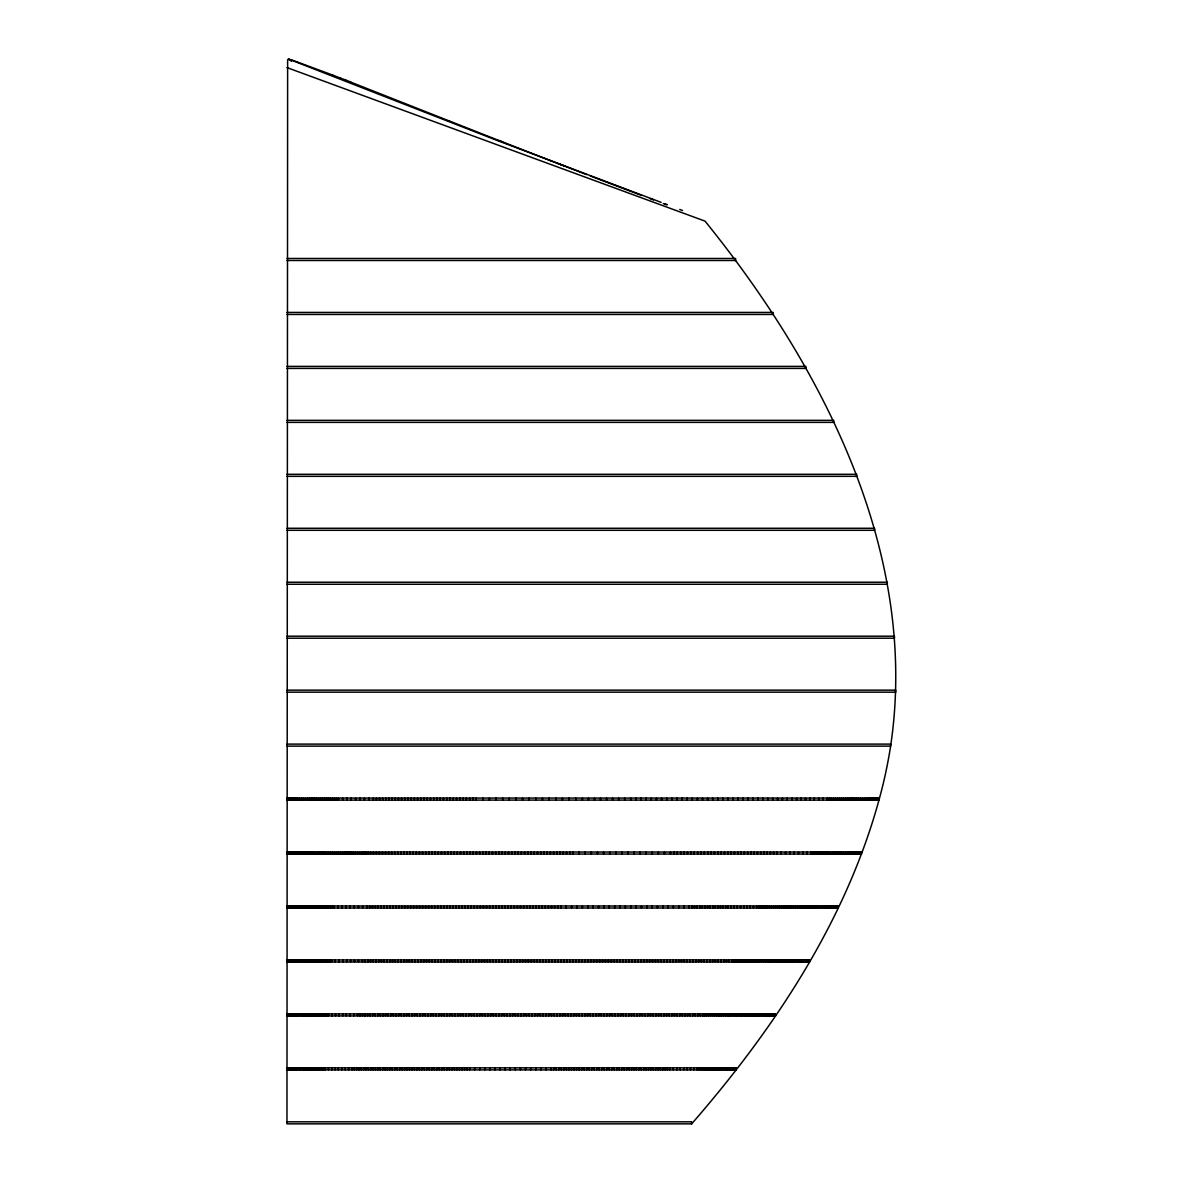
<?xml version="1.0" encoding="UTF-8"?>
<svg xmlns="http://www.w3.org/2000/svg" width="1183" height="1183" viewBox="0 0 1183 1183"><rect width="100%" height="100%" fill="white"/><g stroke="black" fill="none" stroke-linecap="round" stroke-linejoin="round"><path stroke-width="1.5" d="M286.966 67.594L705.038 221.132C823.205 367.336 919.916 554.339 890.385 747.641A491.803 491.803 0 0 1 883.42 782.865C852.307 911.531 777.63 1025.055 691.671 1123.85L286.966 1123.85L287.632 60.037L288.741 59.15L293.207 60.481L332.438 75.002M287.809 59.712L288.46 59.18M286.966 258.471L735.634 258.471L735.634 260.497L286.966 260.497M286.966 312.43L773.194 312.43L773.194 314.456L286.966 314.456M286.966 366.39L805.874 366.39L805.874 368.416L286.966 368.416M286.966 420.349L833.734 420.349L833.734 422.375L286.966 422.375M286.966 474.309L856.684 474.309L856.684 476.335L286.966 476.335M286.966 528.269L874.607 528.269L874.621 530.295L286.966 530.295M286.996 582.228L887.309 582.228L887.324 584.254L286.996 584.254M286.996 636.188L894.481 636.188L894.496 638.214L286.996 638.214M286.996 690.147L895.738 690.147L895.753 692.173L286.996 692.173M286.996 744.107L890.607 744.107L890.622 746.133L286.996 746.133M286.996 800.092L879.043 800.092L879.043 798.067L286.996 798.067L287.203 800.092M861.505 852.026L286.966 852.026L287.07 854.052L861.505 854.052M838.229 905.986L286.966 905.986L287.07 908.012L838.229 908.012M809.527 959.945L286.966 959.945L287.055 961.971L809.527 961.971M286.966 1013.905L775.205 1013.905L775.205 1015.931M775.516 1013.905L775.442 1015.931M775.516 1015.931L286.966 1015.931L287.277 1013.905M286.966 1067.865L736.27 1067.865L736.196 1069.89L286.966 1069.89L287.247 1067.865M286.966 1121.824L690.857 1121.824M663.264 203.565L666.443 204.748M650.103 198.655L653.445 199.897M661.134 202.367L496.357 140.141L289.184 59.298L291.521 61.309M641.615 195.461L590.287 175.971M664.299 203.565L667.419 204.733M449.584 121.095L349.118 81.494M586.664 174.596L557.504 163.343M679.767 209.45L682.532 210.515M332.172 74.899L334.094 75.638M333.828 75.535L340.837 78.255M550.169 160.504L564.927 166.226M340.571 78.152L344.238 79.586M343.972 79.483L350.848 82.174M550.302 160.548L498.812 140.466M345.687 80.148L347.403 80.814M451.255 121.745L502.731 142.004M449.422 121.036L451.418 121.819M878.851 798.067L878.969 800.092M878.673 798.067L878.673 800.092M878.437 798.067L878.437 800.092M878.17 798.067L878.17 800.092M877.845 798.067L877.845 800.092M877.475 798.067L877.475 800.092M877.061 798.067L877.061 800.092M876.603 798.067L876.603 800.092M876.1 798.067L876.1 800.092M875.568 798.067L875.568 800.092M874.976 798.067L874.976 800.092M874.355 798.067L874.355 800.092M873.705 798.067L873.705 800.092M873.01 798.067L873.01 800.092M871.531 798.067L871.531 800.092M869.919 798.067L869.919 800.092M868.204 798.067L868.204 800.092M866.37 798.067L866.37 800.092M864.448 798.067L864.448 800.092M862.451 798.067L862.451 800.092M861.401 852.026L861.401 854.052M861.106 852.026L861.106 854.052M860.618 852.026L860.618 854.052M860.366 798.067L860.366 800.092M859.967 852.026L859.967 854.052M859.124 852.026L859.124 854.052M858.207 798.067L858.207 800.092M858.119 852.026L858.119 854.052M856.95 852.026L856.95 854.052M856.477 798.067L856.477 800.092M855.634 852.026L855.634 854.052M854.717 798.067L854.717 800.092M854.2 852.026L854.2 854.052M852.913 798.067L852.913 800.092M852.632 852.026L852.632 854.052M851.08 798.067L851.08 800.092M850.961 852.026L850.961 854.052M849.217 798.067L849.217 800.092M849.172 852.026L849.172 854.052M847.324 798.067L847.324 800.092M847.294 852.026L847.294 854.052M845.401 798.067L845.401 800.092M845.327 852.026L845.327 854.052M843.464 798.067L843.464 800.092M843.287 852.026L843.287 854.052M841.497 798.067L841.497 800.092M841.172 852.026L841.172 854.052M839.516 798.067L839.516 800.092M839.501 852.026L839.501 854.052M838.141 905.986L838.141 908.012M837.786 852.026L837.786 854.052M837.86 905.986L837.86 908.012M837.505 798.067L837.505 800.092M837.401 905.986L837.401 908.012M836.78 905.986L836.78 908.012M836.041 852.026L836.041 854.052M835.982 905.986L835.982 908.012M835.464 798.067L835.464 800.092M835.021 905.986L835.021 908.012M834.266 852.026L834.266 854.052M833.897 905.986L833.897 908.012M833.409 798.067L833.409 800.092M832.462 852.026L832.462 854.052M832.64 905.986L832.64 908.012M831.353 798.067L831.353 800.092M831.25 905.986L831.25 908.012M830.614 852.026L830.614 854.052M829.756 905.986L829.756 908.012M829.268 798.067L829.268 800.092M828.751 852.026L828.751 854.052M828.13 905.986L828.13 908.012M827.168 798.067L827.168 800.092M826.873 852.026L826.873 854.052M826.414 905.986L826.414 908.012M824.965 852.026L824.965 854.052M824.595 905.986L824.595 908.012M822.954 798.067L822.954 800.092M823.028 852.026L823.028 854.052M822.688 905.986L822.688 908.012M821.076 852.026L821.076 854.052M820.706 905.986L820.706 908.012M819.109 852.026L819.109 854.052M818.68 798.067L818.68 800.092M818.651 905.986L818.651 908.012M817.113 852.026L817.113 854.052M817.054 905.986L817.054 908.012M815.412 905.986L815.412 908.012M815.102 852.026L815.102 854.052M814.333 798.067L814.333 800.092M813.741 905.986L813.741 908.012M813.076 852.026L813.076 854.052M812.041 905.986L812.041 908.012M811.035 852.026L811.035 854.052M810.311 905.986L810.311 908.012M809.941 798.067L809.941 800.092M809.438 959.945L809.438 961.971M809.172 959.945L809.172 961.971M808.551 905.986L808.551 908.012M808.743 959.945L808.743 961.971M808.152 959.945L808.152 961.971M807.412 959.945L807.412 961.971M806.924 852.026L806.924 854.052M806.762 905.986L806.762 908.012M806.51 959.945L806.51 961.971M805.505 798.067L805.505 800.092M805.446 959.945L805.446 961.971M804.958 905.986L804.958 908.012M804.263 959.945L804.263 961.971M803.124 905.986L803.124 908.012M802.946 959.945L802.946 961.971M802.754 852.026L802.754 854.052M801.512 959.945L801.512 961.971M801.275 905.986L801.275 908.012M801.054 798.067L801.054 800.092M799.974 959.945L799.974 961.971M799.397 905.986L799.397 908.012M798.51 852.026L798.51 854.052M798.333 959.945L798.333 961.971M797.49 905.986L797.49 908.012M796.573 798.067L796.573 800.092M796.603 959.945L796.603 961.971M795.582 905.986L795.582 908.012M794.769 959.945L794.769 961.971M794.222 852.026L794.222 854.052M793.645 905.986L793.645 908.012M792.861 959.945L792.861 961.971M792.078 798.067L792.078 800.092M791.693 905.986L791.693 908.012M790.895 959.945L790.895 961.971M789.904 852.026L789.904 854.052M789.726 905.986L789.726 908.012M789.386 959.945L789.386 961.971M787.848 959.945L787.848 961.971M787.745 905.986L787.745 908.012M787.272 798.067L787.272 800.092M786.281 959.945L786.281 961.971M785.749 905.986L785.749 908.012M785.542 852.026L785.542 854.052M784.669 959.945L784.669 961.971M783.737 905.986L783.737 908.012M783.028 959.945L783.028 961.971M782.436 798.067L782.436 800.092M781.712 905.986L781.712 908.012M781.371 959.945L781.371 961.971M781.164 852.026L781.164 854.052M779.686 905.986L779.686 908.012M779.686 959.945L779.686 961.971M777.97 959.945L777.97 961.971M777.571 798.067L777.571 800.092M777.63 905.986L777.63 908.012M776.773 852.026L776.773 854.052M776.24 959.945L776.24 961.971M775.575 905.986L775.575 908.012M774.806 1013.905L774.806 1015.931M774.481 959.945L774.481 961.971M774.259 1013.905L774.259 1015.931M773.593 852.026L773.593 854.052M773.564 1013.905L773.564 1015.931M773.505 905.986L773.505 908.012M772.676 798.067L772.676 800.092M772.706 959.945L772.706 961.971M772.721 1013.905L772.721 1015.931M771.745 1013.905L771.745 1015.931M771.434 905.986L771.434 908.012M770.902 959.945L770.902 961.971M770.636 1013.905L770.636 1015.931M770.384 852.026L770.384 854.052M769.408 1013.905L769.408 1015.931M769.349 905.986L769.349 908.012M769.083 959.945L769.083 961.971M768.078 1013.905L768.078 1015.931M767.752 798.067L767.752 800.092M767.175 852.026L767.175 854.052M767.249 905.986L767.249 908.012M767.235 959.945L767.235 961.971M766.643 1013.905L766.643 1015.931M765.386 959.945L765.386 961.971M765.135 905.986L765.135 908.012M765.09 1013.905L765.09 1015.931M763.952 852.026L763.952 854.052M763.523 959.945L763.523 961.971M763.464 1013.905L763.464 1015.931M763.02 905.986L763.02 908.012M762.813 798.067L762.813 800.092M761.748 1013.905L761.748 1015.931M761.63 959.945L761.63 961.971M760.891 905.986L760.891 908.012M760.713 852.026L760.713 854.052M759.959 1013.905L759.959 1015.931M759.737 959.945L759.737 961.971M758.761 905.986L758.761 908.012M758.081 1013.905L758.081 1015.931M757.874 798.067L757.874 800.092M757.83 959.945L757.83 961.971M757.46 852.026L757.46 854.052M756.617 905.986L756.617 908.012M756.691 1013.905L756.691 1015.931M755.893 959.945L755.893 961.971M755.257 1013.905L755.257 1015.931M754.207 852.026L754.207 854.052M753.955 959.945L753.955 961.971M753.808 1013.905L753.808 1015.931M753.438 905.986L753.438 908.012M752.92 798.067L752.92 800.092M752.314 1013.905L752.314 1015.931M752.004 959.945L752.004 961.971M750.939 852.026L750.939 854.052M750.791 1013.905L750.791 1015.931M750.244 905.986L750.244 908.012M750.037 959.945L750.037 961.971M749.238 1013.905L749.238 1015.931M747.937 798.067L747.937 800.092M748.07 959.945L748.07 961.971M747.671 1013.905L747.671 1015.931M747.656 852.026L747.656 854.052M747.035 905.986L747.035 908.012M746.089 959.945L746.089 961.971M746.074 1013.905L746.074 1015.931M744.462 1013.905L744.462 1015.931M744.373 852.026L744.373 854.052M744.092 959.945L744.092 961.971M743.796 905.986L743.796 908.012M742.939 798.067L742.939 800.092M742.82 1013.905L742.82 1015.931M742.081 959.945L742.081 961.971M741.076 852.026L741.076 854.052M741.164 1013.905L741.164 1015.931M740.558 905.986L740.558 908.012M740.07 959.945L740.07 961.971M739.479 1013.905L739.479 1015.931M737.926 798.067L737.926 800.092M738.044 959.945L738.044 961.971M737.778 852.026L737.778 854.052M737.778 1013.905L737.778 1015.931M737.305 905.986L737.305 908.012M736.018 959.945L736.018 961.971M736.063 1013.905L736.063 1015.931M735.974 1067.865L735.974 1069.89M735.619 1067.865L735.619 1069.89M735.116 1067.865L735.116 1069.89M734.466 852.026L734.466 854.052M734.495 1067.865L734.495 1069.89M734.332 1013.905L734.332 1015.931M734.051 905.986L734.051 908.012M733.978 959.945L733.978 961.971M733.726 1067.865L733.726 1069.89M732.898 798.067L732.898 800.092M732.839 1067.865L732.839 1069.89M732.588 1013.905L732.588 1015.931M731.937 959.945L731.937 961.971M731.833 1067.865L731.833 1069.89M731.138 852.026L731.138 854.052M730.783 905.986L730.783 908.012M730.813 1013.905L730.813 1015.931M730.71 1067.865L730.71 1069.89M729.482 1067.865L729.482 1069.89M729.216 959.945L729.216 961.971M729.039 1013.905L729.039 1015.931M728.225 905.986L728.225 908.012M728.166 1067.865L728.166 1069.89M727.856 798.067L727.856 800.092M727.811 852.026L727.811 854.052M727.249 1013.905L727.249 1015.931M726.761 1067.865L726.761 1069.89M726.48 959.945L726.48 961.971M725.652 905.986L725.652 908.012M725.445 1013.905L725.445 1015.931M725.253 1067.865L725.253 1069.89M724.484 852.026L724.484 854.052M723.745 959.945L723.745 961.971M723.626 1013.905L723.626 1015.931M723.671 1067.865L723.671 1069.89M723.079 905.986L723.079 908.012M722.798 798.067L722.798 800.092M721.793 1013.905L721.793 1015.931M722.014 1067.865L722.014 1069.89M721.157 852.026L721.157 854.052M720.979 959.945L720.979 961.971M720.506 905.986L720.506 908.012M720.299 1067.865L720.299 1069.89M719.944 1013.905L719.944 1015.931M719.027 1067.865L719.027 1069.89M718.214 959.945L718.214 961.971M718.096 1013.905L718.096 1015.931M717.933 905.986L717.933 908.012M717.741 798.067L717.741 800.092M717.815 852.026L717.815 854.052M717.726 1067.865L717.726 1069.89M716.395 1067.865L716.395 1069.89M716.233 1013.905L716.233 1015.931M715.434 959.945L715.434 961.971M715.345 905.986L715.345 908.012M715.035 1067.865L715.035 1069.89M714.458 852.026L714.458 854.052M714.369 1013.905L714.369 1015.931M713.66 1067.865L713.66 1069.89M712.684 798.067L712.684 800.092M712.743 905.986L712.743 908.012M712.654 959.945L712.654 961.971M712.477 1013.905L712.477 1015.931M712.24 1067.865L712.24 1069.89M711.101 852.026L711.101 854.052M710.82 1067.865L710.82 1069.89M710.584 1013.905L710.584 1015.931M710.155 905.986L710.155 908.012M709.859 959.945L709.859 961.971M709.356 1067.865L709.356 1069.89M708.676 1013.905L708.676 1015.931M707.745 852.026L707.745 854.052M707.878 1067.865L707.878 1069.89M707.611 798.067L707.611 800.092M707.552 905.986L707.552 908.012M707.05 959.945L707.05 961.971M706.769 1013.905L706.769 1015.931M706.384 1067.865L706.384 1069.89M704.95 905.986L704.95 908.012M704.846 1013.905L704.846 1015.931M704.861 1067.865L704.861 1069.89M704.373 852.026L704.373 854.052M704.24 959.945L704.24 961.971M703.323 1067.865L703.323 1069.89M702.924 1013.905L702.924 1015.931M702.525 798.067L702.525 800.092M702.347 905.986L702.347 908.012M701.77 1067.865L701.77 1069.89M701.415 959.945L701.415 961.971M701.001 852.026L701.001 854.052M700.395 1013.905L700.395 1015.931M700.203 1067.865L700.203 1069.89M699.73 905.986L699.73 908.012M698.591 959.945L698.591 961.971M698.606 1067.865L698.606 1069.89M697.63 852.026L697.63 854.052M697.852 1013.905L697.852 1015.931M697.423 798.067L697.423 800.092M697.112 905.986L697.112 908.012M697.009 1067.865L697.009 1069.89M695.752 959.945L695.752 961.971M695.293 1013.905L695.293 1015.931M694.48 905.986L694.48 908.012M694.258 852.026L694.258 854.052M693.77 1067.865L693.77 1069.89M692.913 959.945L692.913 961.971M692.735 1013.905L692.735 1015.931M692.321 798.067L692.321 800.092M691.863 905.986L691.863 908.012M691.671 1121.824L691.671 1123.85M690.872 852.026L690.872 854.052M690.473 1067.865L690.473 1069.89M690.059 959.945L690.059 961.971M690.147 1013.905L690.147 1015.931M689.231 905.986L689.231 908.012M687.56 1013.905L687.56 1015.931M687.486 852.026L687.486 854.052M687.219 798.067L687.219 800.092M687.205 959.945L687.205 961.971M687.116 1067.865L687.116 1069.89M684.972 1013.905L684.972 1015.931M684.336 959.945L684.336 961.971M684.099 852.026L684.099 854.052M683.981 905.986L683.981 908.012M683.715 1067.865L683.715 1069.89M682.369 1013.905L682.369 1015.931M682.088 798.067L682.088 800.092M681.467 959.945L681.467 961.971M680.698 852.026L680.698 854.052M680.255 1067.865L680.255 1069.89M679.752 1013.905L679.752 1015.931M678.702 905.986L678.702 908.012M678.598 959.945L678.598 961.971M677.297 852.026L677.297 854.052M676.972 798.067L676.972 800.092M677.12 1013.905L677.12 1015.931M676.78 1067.865L676.78 1069.89M675.715 959.945L675.715 961.971M674.487 1013.905L674.487 1015.931M673.896 852.026L673.896 854.052M673.408 905.986L673.408 908.012M673.275 1067.865L673.275 1069.89M672.831 959.945L672.831 961.971M671.855 798.067L671.855 800.092M671.855 1013.905L671.855 1015.931M670.495 852.026L670.495 854.052M669.933 959.945L669.933 961.971M669.741 1067.865L669.741 1069.89M669.208 1013.905L669.208 1015.931M668.099 905.986L668.099 908.012M667.419 1067.865L667.419 1069.89M667.049 959.945L667.049 961.971M666.724 798.067L666.724 800.092M666.547 1013.905L666.547 1015.931M665.097 1067.865L665.097 1069.89M664.462 852.026L664.462 854.052M664.151 959.945L664.151 961.971M663.885 1013.905L663.885 1015.931M662.791 905.986L662.791 908.012M662.761 1067.865L662.761 1069.89M661.593 798.067L661.593 800.092M661.238 959.945L661.238 961.971M661.223 1013.905L661.223 1015.931M660.41 1067.865L660.41 1069.89M658.547 1013.905L658.547 1015.931M658.399 852.026L658.399 854.052M658.34 959.945L658.34 961.971M658.059 1067.865L658.059 1069.89M657.467 905.986L657.467 908.012M656.447 798.067L656.447 800.092M655.87 1013.905L655.87 1015.931M655.678 1067.865L655.678 1069.89M655.426 959.945L655.426 961.971M653.312 1067.865L653.312 1069.89M653.179 1013.905L653.179 1015.931M652.321 852.026L652.321 854.052M652.498 959.945L652.498 961.971M652.129 905.986L652.129 908.012M651.301 798.067L651.301 800.092M650.916 1067.865L650.916 1069.89M650.487 1013.905L650.487 1015.931M649.585 959.945L649.585 961.971M648.521 1067.865L648.521 1069.89M647.796 1013.905L647.796 1015.931M646.805 905.986L646.805 908.012M646.657 959.945L646.657 961.971M646.155 798.067L646.155 800.092M646.243 852.026L646.243 854.052M646.125 1067.865L646.125 1069.89M645.09 1013.905L645.09 1015.931M643.729 959.945L643.729 961.971M643.715 1067.865L643.715 1069.89M642.384 1013.905L642.384 1015.931M641.467 905.986L641.467 908.012M641.29 1067.865L641.29 1069.89M640.994 798.067L640.994 800.092M640.802 959.945L640.802 961.971M640.166 852.026L640.166 854.052M639.678 1013.905L639.678 1015.931M638.864 1067.865L638.864 1069.89M637.874 959.945L637.874 961.971M636.957 1013.905L636.957 1015.931M636.424 1067.865L636.424 1069.89M636.114 905.986L636.114 908.012M635.833 798.067L635.833 800.092M634.946 959.945L634.946 961.971M634.073 852.026L634.073 854.052M634.236 1013.905L634.236 1015.931M633.984 1067.865L633.984 1069.89M632.003 959.945L632.003 961.971M631.515 1013.905L631.515 1015.931M631.545 1067.865L631.545 1069.89M630.687 798.067L630.687 800.092M630.761 905.986L630.761 908.012M629.06 959.945L629.06 961.971M629.09 1067.865L629.09 1069.89M628.794 1013.905L628.794 1015.931M627.981 852.026L627.981 854.052M626.635 1067.865L626.635 1069.89M626.118 959.945L626.118 961.971M626.058 1013.905L626.058 1015.931M625.393 905.986L625.393 908.012M624.668 798.067L624.668 800.092M624.166 1067.865L624.166 1069.89M623.323 1013.905L623.323 1015.931M623.175 959.945L623.175 961.971M621.888 852.026L621.888 854.052M621.696 1067.865L621.696 1069.89M620.587 1013.905L620.587 1015.931M620.025 905.986L620.025 908.012M620.232 959.945L620.232 961.971M619.227 1067.865L619.227 1069.89M618.635 798.067L618.635 800.092M617.851 1013.905L617.851 1015.931M617.289 959.945L617.289 961.971M616.742 1067.865L616.742 1069.89M615.796 852.026L615.796 854.052M615.101 1013.905L615.101 1015.931M614.657 905.986L614.657 908.012M614.332 959.945L614.332 961.971M614.258 1067.865L614.258 1069.89M612.602 798.067L612.602 800.092M612.365 1013.905L612.365 1015.931M611.774 1067.865L611.774 1069.89M611.389 959.945L611.389 961.971M609.689 852.026L609.689 854.052M609.615 1013.905L609.615 1015.931M609.289 905.986L609.289 908.012M609.275 1067.865L609.275 1069.89M608.432 959.945L608.432 961.971M606.864 1013.905L606.864 1015.931M606.79 1067.865L606.79 1069.89M606.568 798.067L606.568 800.092M605.474 959.945L605.474 961.971M604.276 1067.865L604.276 1069.89M604.114 1013.905L604.114 1015.931M603.907 905.986L603.907 908.012M603.581 852.026L603.581 854.052M602.517 959.945L602.517 961.971M601.777 1067.865L601.777 1069.89M601.348 1013.905L601.348 1015.931M600.52 798.067L600.52 800.092M599.559 959.945L599.559 961.971M599.263 1067.865L599.263 1069.89M598.598 1013.905L598.598 1015.931M598.539 905.986L598.539 908.012M597.459 852.026L597.459 854.052M596.587 959.945L596.587 961.971M596.75 1067.865L596.75 1069.89M595.833 1013.905L595.833 1015.931M594.487 798.067L594.487 800.092M594.236 1067.865L594.236 1069.89M593.629 959.945L593.629 961.971M593.156 905.986L593.156 908.012M593.067 1013.905L593.067 1015.931M591.722 1067.865L591.722 1069.89M591.352 852.026L591.352 854.052M590.672 959.945L590.672 961.971M590.317 1013.905L590.317 1015.931M589.208 1067.865L589.208 1069.89M588.454 798.067L588.454 800.092M587.759 905.986L587.759 908.012M587.7 959.945L587.7 961.971M587.537 1013.905L587.537 1015.931M586.679 1067.865L586.679 1069.89M585.23 852.026L585.23 854.052M584.772 1013.905L584.772 1015.931M584.742 959.945L584.742 961.971M584.151 1067.865L584.151 1069.89M582.42 798.067L582.42 800.092M582.376 905.986L582.376 908.012M582.006 1013.905L582.006 1015.931M581.77 959.945L581.77 961.971M581.622 1067.865L581.622 1069.89M579.123 852.026L579.123 854.052M579.226 1013.905L579.226 1015.931M579.093 1067.865L579.093 1069.89M578.798 959.945L578.798 961.971M576.979 905.986L576.979 908.012M576.461 1013.905L576.461 1015.931M576.565 1067.865L576.565 1069.89M575.766 798.067L575.766 800.092M575.825 959.945L575.825 961.971M574.036 1067.865L574.036 1069.89M573.681 1013.905L573.681 1015.931M573.016 852.026L573.016 854.052M572.868 959.945L572.868 961.971M571.581 905.986L571.581 908.012M571.493 1067.865L571.493 1069.89M570.916 1013.905L570.916 1015.931M569.777 852.026L569.777 854.052M569.895 959.945L569.895 961.971M569.112 798.067L569.112 800.092M568.964 1067.865L568.964 1069.89M568.136 1013.905L568.136 1015.931M566.923 959.945L566.923 961.971M566.553 852.026L566.553 854.052M566.42 1067.865L566.42 1069.89M566.199 905.986L566.199 908.012M565.356 1013.905L565.356 1015.931M563.951 959.945L563.951 961.971M563.877 1067.865L563.877 1069.89M563.315 852.026L563.315 854.052M562.576 1013.905L562.576 1015.931M562.443 798.067L562.443 800.092M561.334 1067.865L561.334 1069.89M560.979 959.945L560.979 961.971M560.801 905.986L560.801 908.012M560.091 852.026L560.091 854.052M559.796 1013.905L559.796 1015.931M558.775 1067.865L558.775 1069.89M558.006 959.945L558.006 961.971M557.711 905.986L557.711 908.012M557.016 1013.905L557.016 1015.931M556.853 852.026L556.853 854.052M556.232 1067.865L556.232 1069.89M555.788 798.067L555.788 800.092M555.034 959.945L555.034 961.971M554.605 905.986L554.605 908.012M554.236 1013.905L554.236 1015.931M553.629 852.026L553.629 854.052M553.688 1067.865L553.688 1069.89M552.062 959.945L552.062 961.971M551.5 905.986L551.5 908.012M551.455 1013.905L551.455 1015.931M551.13 1067.865L551.13 1069.89M550.391 852.026L550.391 854.052M549.119 798.067L549.119 800.092M549.089 959.945L549.089 961.971M548.675 1013.905L548.675 1015.931M548.409 905.986L548.409 908.012M547.167 852.026L547.167 854.052M546.117 959.945L546.117 961.971M545.895 1013.905L545.895 1015.931M546.028 1067.865L546.028 1069.89M545.304 905.986L545.304 908.012M543.943 852.026L543.943 854.052M543.174 959.945L543.174 961.971M543.101 1013.905L543.101 1015.931M542.465 798.067L542.465 800.092M542.198 905.986L542.198 908.012M540.927 1067.865L540.927 1069.89M540.72 852.026L540.72 854.052M540.232 959.945L540.232 961.971M540.32 1013.905L540.32 1015.931M539.108 905.986L539.108 908.012M537.481 852.026L537.481 854.052M537.54 1013.905L537.54 1015.931M537.289 959.945L537.289 961.971M536.003 905.986L536.003 908.012M535.825 798.067L535.825 800.092M535.81 1067.865L535.81 1069.89M534.746 1013.905L534.746 1015.931M534.258 852.026L534.258 854.052M534.346 959.945L534.346 961.971M532.912 905.986L532.912 908.012M531.966 1013.905L531.966 1015.931M531.404 959.945L531.404 961.971M531.034 852.026L531.034 854.052M530.694 1067.865L530.694 1069.89M529.807 905.986L529.807 908.012M529.185 798.067L529.185 800.092M529.185 1013.905L529.185 1015.931M528.461 959.945L528.461 961.971M527.81 852.026L527.81 854.052M526.716 905.986L526.716 908.012M526.42 1013.905L526.42 1015.931M525.518 959.945L525.518 961.971M525.563 1067.865L525.563 1069.89M524.587 852.026L524.587 854.052M523.67 1013.905L523.67 1015.931M523.625 905.986L523.625 908.012M522.546 798.067L522.546 800.092M522.59 959.945L522.59 961.971M521.363 852.026L521.363 854.052M520.919 1013.905L520.919 1015.931M520.52 905.986L520.52 908.012M520.446 1067.865L520.446 1069.89M519.648 959.945L519.648 961.971M518.139 852.026L518.139 854.052M518.154 1013.905L518.154 1015.931M517.429 905.986L517.429 908.012M516.705 959.945L516.705 961.971M515.921 798.067L515.921 800.092M515.404 1013.905L515.404 1015.931M515.315 1067.865L515.315 1069.89M514.93 852.026L514.93 854.052M514.339 905.986L514.339 908.012M513.777 959.945L513.777 961.971M512.653 1013.905L512.653 1015.931M511.707 852.026L511.707 854.052M511.248 905.986L511.248 908.012M510.834 959.945L510.834 961.971M510.198 1067.865L510.198 1069.89M509.903 1013.905L509.903 1015.931M509.281 798.067L509.281 800.092M508.498 852.026L508.498 854.052M508.158 905.986L508.158 908.012M507.906 959.945L507.906 961.971M507.152 1013.905L507.152 1015.931M505.274 852.026L505.274 854.052M505.067 905.986L505.067 908.012M504.964 959.945L504.964 961.971M505.126 1067.865L505.126 1069.89M504.402 1013.905L504.402 1015.931M502.657 798.067L502.657 800.092M502.065 852.026L502.065 854.052M501.976 905.986L501.976 908.012M502.036 959.945L502.036 961.971M501.651 1013.905L501.651 1015.931M500.039 1067.865L500.039 1069.89M499.108 959.945L499.108 961.971M498.856 852.026L498.856 854.052M498.901 905.986L498.901 908.012M498.901 1013.905L498.901 1015.931M496.032 798.067L496.032 800.092M496.18 959.945L496.18 961.971M496.15 1013.905L496.15 1015.931M495.81 905.986L495.81 908.012M495.647 852.026L495.647 854.052M494.967 1067.865L494.967 1069.89M493.4 1013.905L493.4 1015.931M493.237 959.945L493.237 961.971M492.734 905.986L492.734 908.012M492.439 852.026L492.439 854.052M490.649 1013.905L490.649 1015.931M490.309 959.945L490.309 961.971M489.88 1067.865L489.88 1069.89M489.644 905.986L489.644 908.012M489.422 798.067L489.422 800.092M489.23 852.026L489.23 854.052M487.899 1013.905L487.899 1015.931M487.396 959.945L487.396 961.971M486.568 905.986L486.568 908.012M486.021 852.026L486.021 854.052M485.163 1013.905L485.163 1015.931M484.808 1067.865L484.808 1069.89M484.468 959.945L484.468 961.971M483.492 905.986L483.492 908.012M482.827 798.067L482.827 800.092M482.827 852.026L482.827 854.052M482.413 1013.905L482.413 1015.931M481.54 959.945L481.54 961.971M480.416 905.986L480.416 908.012M479.618 852.026L479.618 854.052M479.677 1013.905L479.677 1015.931M479.721 1067.865L479.721 1069.89M478.627 959.945L478.627 961.971M477.355 905.986L477.355 908.012M476.941 1013.905L476.941 1015.931M476.424 852.026L476.424 854.052M476.261 798.067L476.261 800.092M475.699 959.945L475.699 961.971M474.664 1067.865L474.664 1069.89M474.279 905.986L474.279 908.012M474.191 1013.905L474.191 1015.931M473.23 852.026L473.23 854.052M472.963 798.067L472.963 800.092M472.786 959.945L472.786 961.971M471.455 1013.905L471.455 1015.931M471.218 905.986L471.218 908.012M470.05 852.026L470.05 854.052M469.681 798.067L469.681 800.092M469.873 959.945L469.873 961.971M469.607 1067.865L469.607 1069.89M468.719 1013.905L468.719 1015.931M468.143 905.986L468.143 908.012M466.96 959.945L466.96 961.971M467.078 1067.865L467.078 1069.89M466.856 852.026L466.856 854.052M466.398 798.067L466.398 800.092M465.984 1013.905L465.984 1015.931M465.082 905.986L465.082 908.012M464.549 1067.865L464.549 1069.89M464.061 959.945L464.061 961.971M463.662 852.026L463.662 854.052M463.263 1013.905L463.263 1015.931M463.1 798.067L463.1 800.092M462.035 905.986L462.035 908.012M462.021 1067.865L462.021 1069.89M461.148 959.945L461.148 961.971M460.483 852.026L460.483 854.052M460.527 1013.905L460.527 1015.931M459.832 798.067L459.832 800.092M459.492 1067.865L459.492 1069.89M458.974 905.986L458.974 908.012M458.25 959.945L458.25 961.971M457.806 1013.905L457.806 1015.931M457.303 852.026L457.303 854.052M456.963 1067.865L456.963 1069.89M456.549 798.067L456.549 800.092M455.913 905.986L455.913 908.012M455.337 959.945L455.337 961.971M455.085 1013.905L455.085 1015.931M454.449 1067.865L454.449 1069.89M454.124 852.026L454.124 854.052M453.281 798.067L453.281 800.092M452.867 905.986L452.867 908.012M452.453 959.945L452.453 961.971M452.364 1013.905L452.364 1015.931M451.921 1067.865L451.921 1069.89M450.945 852.026L450.945 854.052M450.013 798.067L450.013 800.092M449.821 905.986L449.821 908.012M449.555 959.945L449.555 961.971M449.644 1013.905L449.644 1015.931M449.407 1067.865L449.407 1069.89M447.78 852.026L447.78 854.052M446.745 798.067L446.745 800.092M446.775 905.986L446.775 908.012M446.923 1013.905L446.923 1015.931M446.893 1067.865L446.893 1069.89M446.656 959.945L446.656 961.971M444.616 852.026L444.616 854.052M444.379 1067.865L444.379 1069.89M444.216 1013.905L444.216 1015.931M443.729 905.986L443.729 908.012M443.758 959.945L443.758 961.971M443.492 798.067L443.492 800.092M441.865 1067.865L441.865 1069.89M441.451 852.026L441.451 854.052M441.496 1013.905L441.496 1015.931M440.875 959.945L440.875 961.971M440.697 905.986L440.697 908.012M440.239 798.067L440.239 800.092M439.366 1067.865L439.366 1069.89M438.789 1013.905L438.789 1015.931M438.301 852.026L438.301 854.052M437.991 959.945L437.991 961.971M437.666 905.986L437.666 908.012M436.985 798.067L436.985 800.092M436.852 1067.865L436.852 1069.89M436.083 1013.905L436.083 1015.931M435.137 852.026L435.137 854.052M435.107 959.945L435.107 961.971M434.634 905.986L434.634 908.012M434.353 1067.865L434.353 1069.89M433.732 798.067L433.732 800.092M433.377 1013.905L433.377 1015.931M432.239 959.945L432.239 961.971M431.987 852.026L431.987 854.052M431.854 1067.865L431.854 1069.89M431.603 905.986L431.603 908.012M430.494 798.067L430.494 800.092M430.686 1013.905L430.686 1015.931M429.37 959.945L429.37 961.971M429.355 1067.865L429.355 1069.89M428.852 852.026L428.852 854.052M428.586 905.986L428.586 908.012M427.98 1013.905L427.98 1015.931M427.255 798.067L427.255 800.092M426.856 1067.865L426.856 1069.89M426.501 959.945L426.501 961.971M425.717 852.026L425.717 854.052M425.569 905.986L425.569 908.012M425.289 1013.905L425.289 1015.931M424.372 1067.865L424.372 1069.89M424.032 798.067L424.032 800.092M423.647 959.945L423.647 961.971M422.612 1013.905L422.612 1015.931M422.582 852.026L422.582 854.052M422.568 905.986L422.568 908.012M421.873 1067.865L421.873 1069.89M420.808 798.067L420.808 800.092M420.778 959.945L420.778 961.971M419.921 1013.905L419.921 1015.931M419.447 852.026L419.447 854.052M419.566 905.986L419.566 908.012M419.388 1067.865L419.388 1069.89M417.924 959.945L417.924 961.971M417.584 798.067L417.584 800.092M417.244 1013.905L417.244 1015.931M416.904 1067.865L416.904 1069.89M416.564 905.986L416.564 908.012M416.342 852.026L416.342 854.052M415.085 959.945L415.085 961.971M414.568 1013.905L414.568 1015.931M414.375 798.067L414.375 800.092M414.42 1067.865L414.42 1069.89M413.577 905.986L413.577 908.012M413.222 852.026L413.222 854.052M412.246 959.945L412.246 961.971M411.906 1013.905L411.906 1015.931M411.95 1067.865L411.95 1069.89M411.166 798.067L411.166 800.092M410.59 905.986L410.59 908.012M410.117 852.026L410.117 854.052M409.407 959.945L409.407 961.971M409.481 1067.865L409.481 1069.89M409.244 1013.905L409.244 1015.931M407.972 798.067L407.972 800.092M407.603 905.986L407.603 908.012M407.011 852.026L407.011 854.052M407.011 1067.865L407.011 1069.89M406.582 959.945L406.582 961.971M406.582 1013.905L406.582 1015.931M404.778 798.067L404.778 800.092M404.63 905.986L404.63 908.012M404.556 1067.865L404.556 1069.89M403.906 852.026L403.906 854.052M403.935 1013.905L403.935 1015.931M403.758 959.945L403.758 961.971M402.102 1067.865L402.102 1069.89M401.673 905.986L401.673 908.012M401.599 798.067L401.599 800.092M401.288 1013.905L401.288 1015.931M400.948 959.945L400.948 961.971M400.83 852.026L400.83 854.052M399.647 1067.865L399.647 1069.89M398.701 905.986L398.701 908.012M398.641 1013.905L398.641 1015.931M398.42 798.067L398.42 800.092M398.139 959.945L398.139 961.971M397.739 852.026L397.739 854.052M397.192 1067.865L397.192 1069.89M396.009 1013.905L396.009 1015.931M395.758 905.986L395.758 908.012M395.255 798.067L395.255 800.092M395.329 959.945L395.329 961.971M394.752 1067.865L394.752 1069.89M394.678 852.026L394.678 854.052M393.377 1013.905L393.377 1015.931M392.815 905.986L392.815 908.012M392.534 959.945L392.534 961.971M392.312 1067.865L392.312 1069.89M392.105 798.067L392.105 800.092M391.617 852.026L391.617 854.052M390.76 1013.905L390.76 1015.931M389.887 905.986L389.887 908.012M389.887 1067.865L389.887 1069.89M389.754 959.945L389.754 961.971M388.956 798.067L388.956 800.092M388.571 852.026L388.571 854.052M388.142 1013.905L388.142 1015.931M387.477 1067.865L387.477 1069.89M386.959 905.986L386.959 908.012M386.974 959.945L386.974 961.971M385.806 798.067L385.806 800.092M385.525 852.026L385.525 854.052M385.54 1013.905L385.54 1015.931M385.052 1067.865L385.052 1069.89M384.209 959.945L384.209 961.971M384.046 905.986L384.046 908.012M382.937 1013.905L382.937 1015.931M382.686 798.067L382.686 800.092M382.493 852.026L382.493 854.052M382.641 1067.865L382.641 1069.89M381.444 959.945L381.444 961.971M381.148 905.986L381.148 908.012M380.349 1013.905L380.349 1015.931M380.231 1067.865L380.231 1069.89M379.566 798.067L379.566 800.092M379.462 852.026L379.462 854.052M378.693 959.945L378.693 961.971M378.249 905.986L378.249 908.012M377.776 1013.905L377.776 1015.931M377.835 1067.865L377.835 1069.89M376.46 798.067L376.46 800.092M376.46 852.026L376.46 854.052M375.957 959.945L375.957 961.971M375.366 905.986L375.366 908.012M375.455 1067.865L375.455 1069.89M375.203 1013.905L375.203 1015.931M373.37 798.067L373.37 800.092M373.458 852.026L373.458 854.052M373.222 959.945L373.222 961.971M373.074 1067.865L373.074 1069.89M372.645 1013.905L372.645 1015.931M372.482 905.986L372.482 908.012M370.708 1067.865L370.708 1069.89M370.471 852.026L370.471 854.052M370.501 959.945L370.501 961.971M370.087 1013.905L370.087 1015.931M369.628 905.986L369.628 908.012M368.904 798.067L368.904 800.092M368.297 852.026L368.297 854.052M368.342 1067.865L368.342 1069.89M367.795 959.945L367.795 961.971M367.543 1013.905L367.543 1015.931M366.789 905.986L366.789 908.012M366.109 852.026L366.109 854.052M365.991 1067.865L365.991 1069.89M365.103 959.945L365.103 961.971M365.015 1013.905L365.015 1015.931M364.438 798.067L364.438 800.092M363.95 852.026L363.95 854.052M363.639 1067.865L363.639 1069.89M362.604 905.986L362.604 908.012M362.501 1013.905L362.501 1015.931M362.427 959.945L362.427 961.971M361.776 852.026L361.776 854.052M361.303 1067.865L361.303 1069.89M360.002 798.067L360.002 800.092M359.987 1013.905L359.987 1015.931M359.632 852.026L359.632 854.052M358.981 1067.865L358.981 1069.89M358.449 905.986L358.449 908.012M358.449 959.945L358.449 961.971M357.488 852.026L357.488 854.052M357.503 1013.905L357.503 1015.931M356.674 1067.865L356.674 1069.89M355.595 798.067L355.595 800.092M355.344 852.026L355.344 854.052M354.486 959.945L354.486 961.971M354.368 1067.865L354.368 1069.89M354.308 905.986L354.308 908.012M353.761 1013.905L353.761 1015.931M353.229 852.026L353.229 854.052M352.09 1067.865L352.09 1069.89M351.233 798.067L351.233 800.092M351.114 852.026L351.114 854.052M350.567 959.945L350.567 961.971M350.212 905.986L350.212 908.012M350.035 1013.905L350.035 1015.931M349.015 852.026L349.015 854.052M348.615 1067.865L348.615 1069.89M346.915 798.067L346.915 800.092M346.915 852.026L346.915 854.052M346.663 959.945L346.663 961.971M346.353 1013.905L346.353 1015.931M346.146 905.986L346.146 908.012M345.17 1067.865L345.17 1069.89M344.83 852.026L344.83 854.052M342.759 852.026L342.759 854.052M342.819 959.945L342.819 961.971M342.656 798.067L342.656 800.092M342.7 1013.905L342.7 1015.931M342.138 905.986L342.138 908.012M341.754 1067.865L341.754 1069.89M340.704 852.026L340.704 854.052M339.092 1013.905L339.092 1015.931M339.018 959.945L339.018 961.971M338.663 852.026L338.663 854.052M338.471 798.067L338.471 800.092M338.368 1067.865L338.368 1069.89M338.19 905.986L338.19 908.012M336.637 852.026L336.637 854.052M336.401 798.067L336.401 800.092M335.528 1013.905L335.528 1015.931M335.277 959.945L335.277 961.971M335.026 1067.865L335.026 1069.89M334.626 852.026L334.626 854.052M334.331 798.067L334.331 800.092M334.316 905.986L334.316 908.012M332.63 852.026L332.63 854.052M332.393 905.986L332.393 908.012M332.275 798.067L332.275 800.092M332.024 1013.905L332.024 1015.931M331.743 1067.865L331.743 1069.89M331.61 959.945L331.61 961.971M330.649 852.026L330.649 854.052M330.486 905.986L330.486 908.012M330.234 798.067L330.234 800.092M329.791 959.945L329.791 961.971M328.682 852.026L328.682 854.052M328.593 905.986L328.593 908.012M328.593 1013.905L328.593 1015.931M328.504 1067.865L328.504 1069.89M328.223 798.067L328.223 800.092M327.987 959.945L327.987 961.971M326.73 852.026L326.73 854.052M326.892 1013.905L326.892 1015.931M326.715 905.986L326.715 908.012M326.227 798.067L326.227 800.092M326.197 959.945L326.197 961.971M325.34 1067.865L325.34 1069.89M325.207 1013.905L325.207 1015.931M324.807 852.026L324.807 854.052M324.852 905.986L324.852 908.012M324.246 798.067L324.246 800.092M324.423 959.945L324.423 961.971M323.758 1067.865L323.758 1069.89M323.536 1013.905L323.536 1015.931M322.9 852.026L322.9 854.052M323.018 905.986L323.018 908.012M322.663 959.945L322.663 961.971M322.308 798.067L322.308 800.092M322.205 1067.865L322.205 1069.89M321.88 1013.905L321.88 1015.931M321.199 905.986L321.199 908.012M321.022 852.026L321.022 854.052M320.933 959.945L320.933 961.971M320.667 1067.865L320.667 1069.89M320.371 798.067L320.371 800.092M320.253 1013.905L320.253 1015.931M319.41 905.986L319.41 908.012M319.173 852.026L319.173 854.052M319.233 959.945L319.233 961.971M319.144 1067.865L319.144 1069.89M318.641 1013.905L318.641 1015.931M318.478 798.067L318.478 800.092M317.65 905.986L317.65 908.012M317.636 1067.865L317.636 1069.89M317.547 959.945L317.547 961.971M317.34 852.026L317.34 854.052M317.044 1013.905L317.044 1015.931M316.586 798.067L316.586 800.092M316.157 1067.865L316.157 1069.89M315.905 905.986L315.905 908.012M315.891 959.945L315.891 961.971M315.536 852.026L315.536 854.052M315.477 1013.905L315.477 1015.931M314.737 798.067L314.737 800.092M314.693 1067.865L314.693 1069.89M314.19 905.986L314.19 908.012M314.249 959.945L314.249 961.971M313.924 1013.905L313.924 1015.931M313.746 852.026L313.746 854.052M313.244 1067.865L313.244 1069.89M312.918 798.067L312.918 800.092M312.504 905.986L312.504 908.012M312.637 959.945L312.637 961.971M312.401 1013.905L312.401 1015.931M312.001 852.026L312.001 854.052M311.824 1067.865L311.824 1069.89M311.129 798.067L311.129 800.092M311.055 959.945L311.055 961.971M310.848 905.986L310.848 908.012M310.907 1013.905L310.907 1015.931M310.286 852.026L310.286 854.052M310.419 1067.865L310.419 1069.89M309.488 959.945L309.488 961.971M309.384 798.067L309.384 800.092M309.221 905.986L309.221 908.012M309.428 1013.905L309.428 1015.931M309.044 1067.865L309.044 1069.89M308.615 852.026L308.615 854.052M307.994 1013.905L307.994 1015.931M307.964 959.945L307.964 961.971M307.669 798.067L307.669 800.092M307.624 905.986L307.624 908.012M307.684 1067.865L307.684 1069.89M306.974 852.026L306.974 854.052M306.574 1013.905L306.574 1015.931M306.486 959.945L306.486 961.971M306.367 1067.865L306.367 1069.89M306.072 905.986L306.072 908.012M305.539 798.067L305.539 800.092M305.022 959.945L305.022 961.971M305.199 1013.905L305.199 1015.931M305.066 1067.865L305.066 1069.89M304.874 852.026L304.874 854.052M304.061 905.986L304.061 908.012M303.854 1013.905L303.854 1015.931M303.794 1067.865L303.794 1069.89M303.454 798.067L303.454 800.092M303.099 959.945L303.099 961.971M302.863 852.026L302.863 854.052M302.567 1067.865L302.567 1069.89M302.109 905.986L302.109 908.012M302.035 1013.905L302.035 1015.931M301.458 798.067L301.458 800.092M301.251 959.945L301.251 961.971M300.926 852.026L300.926 854.052M300.866 1067.865L300.866 1069.89M300.245 905.986L300.245 908.012M300.29 1013.905L300.29 1015.931M299.55 798.067L299.55 800.092M299.462 959.945L299.462 961.971M299.255 1067.865L299.255 1069.89M299.062 852.026L299.062 854.052M298.471 905.986L298.471 908.012M298.619 1013.905L298.619 1015.931M297.746 798.067L297.746 800.092M297.776 959.945L297.776 961.971M297.702 1067.865L297.702 1069.89M297.317 852.026L297.317 854.052M297.037 1013.905L297.037 1015.931M296.785 905.986L296.785 908.012M296.194 959.945L296.194 961.971M296.238 1067.865L296.238 1069.89M296.031 798.067L296.031 800.092M295.661 852.026L295.661 854.052M295.543 1013.905L295.543 1015.931M295.203 905.986L295.203 908.012M294.7 959.945L294.7 961.971M294.863 1067.865L294.863 1069.89M294.434 798.067L294.434 800.092M294.123 852.026L294.123 854.052M294.153 1013.905L294.153 1015.931M293.739 905.986L293.739 908.012M293.576 1067.865L293.576 1069.89M293.31 959.945L293.31 961.971M292.97 798.067L292.97 800.092M292.704 852.026L292.704 854.052M292.852 1013.905L292.852 1015.931M292.29 798.067L292.29 800.092M292.393 905.986L292.393 908.012M292.378 1067.865L292.378 1069.89M292.038 959.945L292.038 961.971M291.639 798.067L291.639 800.092M291.669 1013.905L291.669 1015.931M291.417 852.026L291.417 854.052M291.284 1067.865L291.284 1069.89M291.018 798.067L291.018 800.092M291.166 905.986L291.166 908.012M290.885 959.945L290.885 961.971M290.604 1013.905L290.604 1015.931M290.441 798.067L290.441 800.092M290.279 852.026L290.279 854.052M290.308 1067.865L290.308 1069.89M290.086 905.986L290.086 908.012M289.909 798.067L289.909 800.092M289.879 959.945L289.879 961.971M289.658 1013.905L289.658 1015.931M289.406 798.067L289.406 800.092M289.288 852.026L289.288 854.052M289.436 1067.865L289.436 1069.89M289.155 905.986L289.155 908.012M289.007 959.945L289.007 961.971M288.963 798.067L288.963 800.092M288.859 1013.905L288.859 1015.931M288.548 798.067L288.548 800.092M288.696 1067.865L288.696 1069.89M288.475 852.026L288.475 854.052M288.386 905.986L288.386 908.012M288.282 959.945L288.282 961.971M288.179 798.067L288.179 800.092M288.194 1013.905L288.194 1015.931M288.09 1067.865L288.09 1069.89M287.868 798.067L287.868 800.092M287.824 852.026L287.824 854.052M287.587 798.067L287.587 800.092M287.78 905.986L287.78 908.012M287.72 959.945L287.72 961.971M287.661 1013.905L287.661 1015.931M287.602 1067.865L287.602 1069.89M287.365 798.067L287.365 800.092M287.351 852.026L287.351 854.052M287.336 905.986L287.336 908.012M287.306 959.945L287.306 961.971"/></g></svg>
